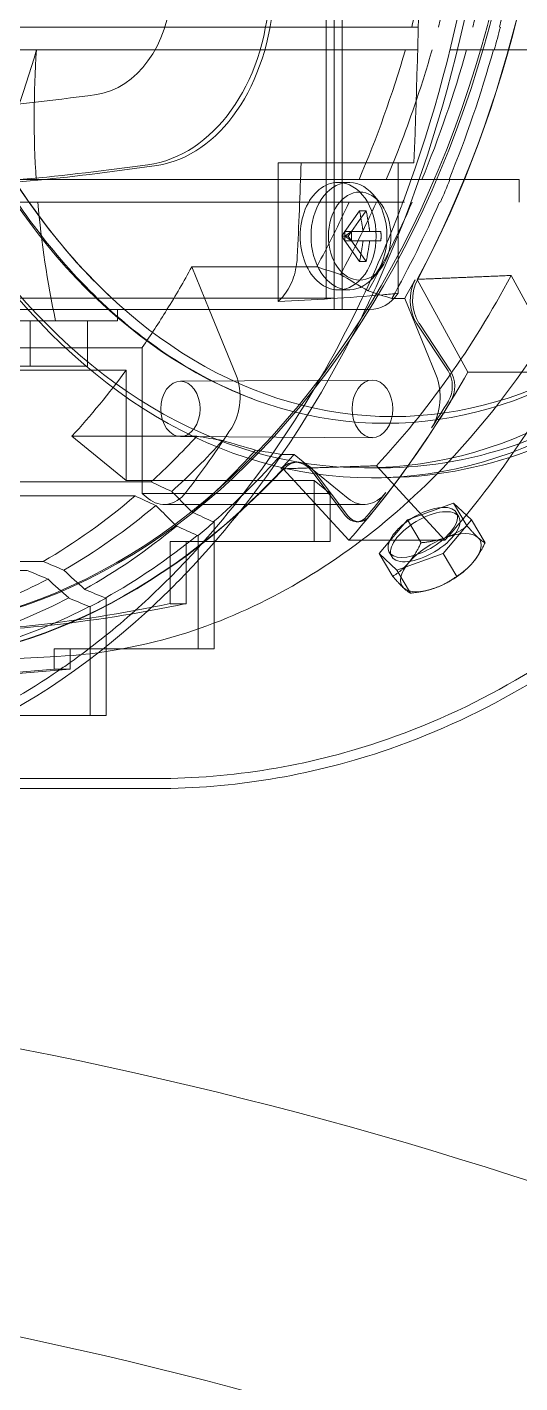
# Model space of a CAD drawing. Header units: millimetres. Extents: x -6314 to 11113, y -129 to 3675.
# Drawn here: x -2288.7 to -2279.99, y 2185.56 to 2209.55 of the extents above; entities that cross this region are included whole.
import ezdxf

# ---------------------------------------------------------------- set-up
doc = ezdxf.new("R2010")
doc.units = ezdxf.units.MM
doc.layers.add('Equipment', color=123, linetype='Continuous')

# ---------------------------------------------------------------- blocks, each defined once
blk = doc.blocks.new('A$C161d446f')
at = {"layer": 'Equipment', "linetype": 'Continuous', "lineweight": 0, "extrusion": (0, 1, 0)}
for p, q in [((-72.86, 548.861), (-72.86, 527.061)), ((-72.718, 527.261), (-72.718, 548.661)), ((-72.577, 527.261), (-72.577, 548.661)), ((-74.207, 532.061), (-66.374, 532.061)), ((-74.767, 531.661), (-76.81, 531.661)), ((-66.374, 531.661), (-74.196, 531.661)), ((-74.129, 529.661), (-72.137, 529.661)), ((-73.85, 529.661), (-73.85, 527.349)), ((-71.729, 529.661), (-72.137, 529.661)), ((-71.729, 527.206), (-71.729, 529.661)), ((-75.992, 529.361), (-74.081, 529.361)), ((-75.992, 529.361), (-75.992, 528.961)), ((-74.081, 529.361), (-73.85, 529.361)), ((-73.85, 529.361), (-65.527, 529.361)), ((-72.789, 529.311), (-72.981, 529.311)), ((-73.85, 528.961), (-73.962, 528.961)), ((-65.527, 528.961), (-73.85, 528.961)), ((-73.52, 528.965), (-73.406, 529.096)), ((-73.287, 528.81), (-73.192, 528.677)), ((-73.192, 528.677), (-73.028, 528.444)), ((-73.169, 528.81), (-72.91, 528.444)), ((-73.23, 528.444), (-73.347, 528.444)), ((-73.028, 528.444), (-72.91, 528.361)), ((-73.028, 528.444), (-72.969, 528.361)), ((-73.028, 528.278), (-73.028, 528.444)), ((-72.91, 528.444), (-72.852, 528.361)), ((-73.347, 528.278), (-73.23, 528.278)), ((-73.028, 528.278), (-73.192, 528.045)), ((-73.169, 527.912), (-72.91, 528.278)), ((-72.91, 528.361), (-73.028, 528.278)), ((-72.969, 528.361), (-73.028, 528.278)), ((-72.91, 528.361), (-72.969, 528.361)), ((-72.852, 528.361), (-72.91, 528.361)), ((-72.91, 528.278), (-72.852, 528.361)), ((-73.192, 528.045), (-73.287, 527.912)), ((-76.777, 525.951), (-75.847, 527.665)), ((-73.52, 527.757), (-73.406, 527.625)), ((-70.202, 527.817), (-72.41, 527.817)), ((-70.202, 527.817), (-70.511, 527.061)), ((-75.08, 525.951), (-74.188, 527.596)), ((-74.515, 525.911), (-73.966, 527.257)), ((-73.737, 527.257), (-73.966, 527.257)), ((-72.789, 527.411), (-72.981, 527.411)), ((-72.718, 527.261), (-72.718, 527.061)), ((-57.586, 527.261), (-72.718, 527.261)), ((-73.352, 527.061), (-58.061, 527.061)), ((-70.511, 527.061), (-70.98, 525.911)), ((-68.89, 526.861), (-68.89, 527.061)), ((-74.219, 526.819), (-74.774, 525.976)), ((-74.176, 526.819), (-74.732, 525.976)), ((-68.89, 526.861), (-67.132, 526.861)), ((-68.359, 526.061), (-68.359, 526.861)), ((-67.341, 526.861), (-67.341, 526.061)), ((-68.359, 526.387), (-69.324, 526.387)), ((-69.324, 523.806), (-69.324, 526.387)), ((-65.011, 526.387), (-68.359, 526.387)), ((-69.042, 525.99), (-64.728, 525.99)), ((-69.042, 525.99), (-69.042, 524.037)), ((-68.359, 526.061), (-67.341, 526.061)), ((-67.341, 526.061), (-66.047, 526.061)), ((-76.777, 525.951), (-75.08, 525.951)), ((-70, 525.794), (-73.394, 525.813)), ((-70, 524.814), (-73.394, 524.794)), ((-70.291, 524.82), (-68.082, 524.82)), ((-69.042, 524.037), (-68.082, 524.82)), ((-72.014, 524.497), (-72.966, 523.719)), ((-72.077, 524.36), (-72.034, 524.36)), ((-72.014, 524.497), (-71.785, 524.497)), ((-73.465, 524.296), (-74.677, 522.981)), ((-73.256, 524.261), (-73.556, 524.261)), ((-73.38, 524.085), (-73.556, 524.085)), ((-71.817, 524.243), (-72.98, 522.981)), ((-72.962, 523.413), (-72.366, 524.199)), ((-72.92, 523.413), (-72.324, 524.199)), ((-72.365, 524.037), (-72.648, 523.806)), ((-69.042, 524.037), (-72.365, 524.037)), ((-72.365, 522.957), (-72.365, 524.037)), ((-42.862, 524.012), (-69.482, 524.012)), ((-75.146, 523.338), (-74.83, 523.635)), ((-74.83, 523.635), (-75.071, 523.23)), ((-74.83, 523.635), (-74.015, 523.338)), ((-73.249, 523.612), (-70.963, 523.612)), ((-72.648, 523.806), (-69.324, 523.806)), ((-72.648, 522.957), (-72.648, 523.806)), ((-70.963, 523.612), (-69.713, 523.612)), ((-69.43, 523.719), (-69.324, 523.806)), ((-69.199, 523.762), (-42.579, 523.762)), ((-74.923, 523.393), (-74.878, 523.47)), ((-75.386, 522.934), (-75.146, 523.338)), ((-74.645, 522.744), (-75.146, 523.338)), ((-74.015, 523.338), (-74.255, 522.934)), ((-74.015, 523.338), (-73.514, 522.744)), ((-73.155, 523.306), (-73.112, 523.306)), ((-70.581, 523.303), (-70.597, 523.303)), ((-70.597, 521.057), (-70.597, 523.303)), ((-72.98, 522.981), (-74.677, 522.981)), ((-70.414, 522.957), (-72.648, 522.957)), ((-70.102, 522.957), (-70.414, 522.957)), ((-70.314, 523.065), (-70.298, 523.065)), ((-70.314, 521.057), (-70.314, 523.065)), ((-70.102, 521.856), (-70.102, 522.957)), ((-69.819, 522.957), (-70.102, 522.957)), ((-69.819, 522.957), (-69.819, 521.856)), ((-74.645, 522.744), (-74.885, 522.339)), ((-73.829, 522.447), (-74.645, 522.744)), ((-73.514, 522.744), (-73.829, 522.447)), ((-73.514, 522.744), (-73.754, 522.339)), ((-73.737, 522.689), (-73.691, 522.766)), ((-75.089, 522.496), (-75.092, 522.5)), ((-73.829, 522.447), (-74.07, 522.043)), ((-58.506, 522.603), (-67.573, 522.603)), ((-67.29, 522.445), (-40.67, 522.445)), ((-74.445, 522.114), (-74.443, 522.114)), ((-68.672, 521.956), (-68.688, 521.956)), ((-68.688, 519.877), (-68.688, 521.956)), ((-69.819, 521.856), (-70.102, 521.856)), ((-68.405, 521.804), (-68.389, 521.804)), ((-68.405, 519.877), (-68.405, 521.804)), ((-68.381, 521.057), (-70.597, 521.057)), ((-68.052, 521.057), (-68.381, 521.057)), ((-68.052, 520.695), (-68.052, 521.057)), ((-67.769, 521.057), (-68.052, 521.057)), ((-67.769, 521.057), (-67.769, 520.695)), ((-67.818, 520.922), (-64.912, 520.778)), ((-67.769, 520.695), (-68.052, 520.695)), ((-66.503, 519.877), (-68.688, 519.877)), ((-61.942, 518.761), (-69.579, 518.761)), ((-61.942, 518.585), (-69.579, 518.585))]:
    blk.add_line(p, q, dxfattribs=at)
at = {"layer": 'Equipment', "linetype": 'Continuous', "lineweight": 0}
blk.add_arc((-52.372, 438.599), 76.817, 94.47153, 141.6682, dxfattribs=at)
at = {"layer": 'Equipment', "linetype": 'Continuous', "lineweight": 0, "extrusion": (0, 0, -1)}
blk.add_arc((52.372, 438.599), 71.817, 60.64099, 84.29973, dxfattribs=at)
for centre, major_axis, ratio, start_param, end_param in [((-64.488, 537.961), (0, -16.6), 0.707107, -5.497787, 0.785398), ((-64.488, 537.961), (0, 17.2), 0.707107, -2.217989, -0.923603), ((-64.217, 537.961), (0, 17.2), 0.707107, -1.92093, -1.793564), ((-63.853, 537.961), (0, 17.057), 0.707107, -1.923982, -1.795457), ((-63.482, 537.961), (0, 16.743), 0.707107, -1.930927, -1.799759), ((-68.371, 532.858), (0, -2), 0.737277, 0.102087, 1.494331), ((-63.118, 537.961), (0, 16.6), 0.707107, -1.934161, -1.901503), ((-69.344, 532.858), (0, -3.263), 0.707782, 0.103983, 1.494476), ((-64.217, 537.961), (0, 17.2), 0.707107, -2.094395, -1.945803), ((-63.853, 537.961), (0, 17.057), 0.707107, -2.099225, -1.949094), ((-63.482, 537.961), (0, 16.743), 0.707107, -2.015772, -1.956583), ((-63.118, 537.961), (0, 16.6), 0.707107, -2.115392, -1.960072), ((-76.183, 530.461), (0, -12.4), 0.707107, -1.667667, -1.481914), ((-61.849, 619.206), (0, -88.8), 0.737277, 0.064036, 0.102087), ((-63.482, 537.961), (0, 16.743), 0.707107, -2.110245, -2.015772), ((37.449, 537.961), (0, 155.199), 0.707107, -1.635043, -1.624302), ((-62.966, 619.206), (0, 90.08), 0.707782, -3.103967, -3.03761), ((-72.981, 528.361), (0, 0.95), 0.707107, -0.685308, 3.826901), ((-64.217, 537.961), (0, 17.2), 0.707107, -2.242462, -2.121463), ((-63.853, 537.961), (0, 17.057), 0.707107, -2.239167, -2.126601), ((-72.981, 528.361), (0, 0.95), 0.707107, -1.570796, -0.685308), ((-63.482, 537.961), (0, 16.743), 0.707107, -2.231666, -2.13833), ((-63.118, 537.961), (0, 16.6), 0.707107, -2.228172, -2.143812), ((-76.183, 530.461), (0, -12.4), 0.707107, -1.449476, -1.276175), ((-72.981, 528.361), (0, 0.95), 0.707107, -2.456285, -1.570796), ((-112.659, 857.898), (-287.323, -351.897), 0.612372, -1.038425, -1.037048), ((113.542, 1663.403), (-865.699, -1060.26), 0.612372, -0.754598, -0.754206), ((-60.91, 537.961), (0, 16.6), 0.707107, -2.287133, -2.228172), ((-74.529, 527.228), (0, -0.6), 0.707107, -2.217989, -0.820305), ((-74.487, 527.228), (0, -0.6), 0.707107, -2.217989, -0.820305), ((-64.445, 537.961), (0, 17.2), 0.707107, -2.242462, -2.217989), ((-73.352, 528.061), (0, -1), 0.708867, -0.00004, 0.778123), ((132.243, 1774.476), (-950.353, -1163.94), 0.612372, -0.753379, -0.753022), ((-60.91, 537.961), (0, 16.6), 0.707107, -2.342294, -2.287133), ((-60.91, 537.961), (0, 16.6), 0.707107, -2.484217, -2.376268), ((-74.568, 525.704), (0, 0.4), 0.707107, -2.280984, -0.820305), ((-74.026, 525.511), (0, 0.8), 0.707107, -2.313962, -1.047198), ((-73.395, 525.304), (0, -0.509), 0.707107, -2.356194, 3.926991), ((-70.001, 525.304), (0, 0.49), 0.707107, -5.497787, 0.785398), ((-64.488, 537.961), (0, 19.2), 0.707107, -2.431405, -2.280984), ((-63.118, 537.961), (0, 16.6), 0.707107, -2.568577, -2.484217), ((-63.853, 537.961), (0, 17.057), 0.707107, -2.585788, -2.473222), ((-63.482, 537.961), (0, 16.743), 0.707107, -2.574059, -2.480723), ((-72.077, 523.76), (0, 0.6), 0.707107, -0.750492, 0.647193), ((-72.034, 523.76), (0, 0.6), 0.707107, -0.750492, 0.647193), ((-64.445, 537.961), (0, 17.2), 0.707107, -2.4944, -2.469927), ((-64.217, 537.961), (0, 17.2), 0.707107, -2.590926, -2.469927), ((-64.488, 537.961), (0, -17.2), 0.707107, -0.647193, 0.647193), ((-184.335, 1016.76), (0, -518.829), 0.707107, -0.318417, -0.317373), ((-73.249, 524.412), (0, -0.8), 0.707107, -0.523599, 0.743166), ((-63.482, 537.961), (0, -16.743), 0.707107, 0.385786, 0.539448), ((-63.118, 537.961), (0, -16.6), 0.707107, 0.389275, 0.544596), ((-73.155, 523.706), (0, -0.4), 0.707107, -0.750492, 0.710188), ((-197.205, 1074.25), (0, -579.318), 0.707107, -0.315192, -0.314258), ((-63.853, 537.961), (0, -17.057), 0.707107, 0.378298, 0.528429), ((-64.217, 537.961), (0, -17.2), 0.707107, 0.375007, 0.523599), ((-243.095, 904.962), (0, -455.716), 0.707107, -0.574677, -0.573305), ((-346.076, 1838.19), (0, -1373.279), 0.707107, -0.290889, -0.290498), ((-63.482, 537.961), (0, -16.743), 0.707107, 0.228962, 0.360131), ((-372.792, 1966.815), (0, -1507.513), 0.707107, -0.289674, -0.289317), ((-63.853, 537.961), (0, -17.057), 0.707107, 0.224661, 0.353186), ((-65.011, 570.527), (0, -49.2), 0.707107, 0, 0.146869), ((-64.217, 537.961), (0, -17.2), 0.707107, 0.222768, 0.350134), ((-50.303, 932.276), (0, -412.345), 0.707107, 0.014328, 0.060909)]:
    blk.add_ellipse(centre, major_axis=major_axis, ratio=ratio, start_param=start_param, end_param=end_param, dxfattribs=at)
at = {"layer": 'Equipment', "linetype": 'Continuous', "lineweight": 0}
for centre, major_axis, ratio, start_param, end_param in [((-64.445, 537.961), (0, 16.6), 0.707107, -3.926991, 2.356194), ((-73.38, 537.961), (0, 13.876), 0.707107, -3.141592653589998, 3.141592653589588), ((-73.256, 537.961), (0, 13.7), 0.707107, -3.141592653589998, 3.141592653589588), ((-73.751, 537.961), (0, 12.794), 0.707107, -3.141592653589998, 3.141592653589588), ((-73.626, 537.961), (0, 12.913), 0.707107, -3.141592653589998, 3.141592653589588), ((-64.488, 537.961), (0, -17.193), 0.707107, -2.217868, -0.923725), ((-61.942, 537.961), (0, -19.376), 0.707107, -2.08818, -1.053413), ((-61.942, 537.961), (0, -19.2), 0.707107, -2.054319, -1.087274), ((35.327, 537.961), (0, -155.017), 0.707107, -1.624364, -1.517228), ((-69.181, 532.858), (0, -3.252), 0.737277, -1.494331, -0.102087), ((-64.233, 537.961), (0, -17.2), 0.707107, -1.220663, -1.195789), ((-56.596, 537.961), (0, -16.6), 0.707107, -1.181521, -1.026201), ((-62.659, 619.206), (0, -90.052), 0.737277, -0.102087, -0.035489), ((-64.233, 537.961), (0, -17.2), 0.707107, -1.047198, -1.020129), ((-73.17, 528.361), (0, 0.78), 0.707107, -4.712389, 1.570796), ((-72.789, 528.361), (0, 0.95), 0.707107, 0, 1.570796), ((-72.789, 528.361), (0, -0.95), 0.707107, 0, 3.141593), ((-61.942, 537.961), (0, -19.2), 0.707107, -1.087274, -1.082921), ((-61.942, 537.961), (0, -19.2), 0.707107, -1.082921, -1.069756), ((-61.942, 537.961), (0, -19.2), 0.707107, -1.069756, -0.967077), ((-61.942, 537.961), (0, -19.376), 0.707107, -1.053413, -0.973327), ((-72.789, 528.361), (0, -0.95), 0.707107, -1.570796, 0), ((-66.185, 537.961), (0, -17.109), 0.707107, -0.925077, -0.645719), ((-61.942, 537.961), (0, -19.376), 0.707107, -0.973327, -0.63799), ((-61.942, 537.961), (0, -19.2), 0.707107, -0.967077, -0.644804), ((-66.185, 537.961), (0, -19.2), 0.707107, -0.894992, -0.675804), ((-64.488, 537.961), (0, -19.2), 0.707107, -0.894992, -0.675804), ((-74.525, 525.704), (0, -0.4), 0.707107, -2.321288, -0.860609), ((-70.49, 525.511), (0, -0.8), 0.707107, -2.094395, -0.82763), ((-64.445, 537.961), (0, -19.2), 0.707107, -0.860609, -0.82763), ((-60.91, 537.961), (0, -19.2), 0.707107, -0.82763, -0.743166), ((455.041, 1180.451), (1267.253, 517.354), 0.353553, -2.13731, -2.136917), ((506.937, 1244.579), (1391.174, 567.944), 0.353553, -2.138494, -2.138137), ((-11.892, 715.392), (420.598, 171.708), 0.353553, -1.854468, -1.853091), ((-64.488, 537.961), (0, -17.193), 0.707107, -0.647071, 0.647071), ((-64.445, 537.961), (0, -19.2), 0.707107, -0.743166, -0.710188), ((-69.713, 524.412), (0, -0.8), 0.707107, -0.743166, 0.523599), ((-199.018, 1090.706), (0, -595.929), 0.707107, 0.312264, 0.313171), ((-74.33, 523.041), (0.593, -0.352), 0.454519, -5.366079703765969, 0.9171056034136171), ((-74.284, 523.118), (-0.593, 0.352), 0.454519, -0.720527, 0.917106), ((-74.284, 523.118), (-0.593, 0.352), 0.454519, -1.633603, -0.720527), ((-74.284, 523.118), (-0.593, 0.352), 0.454519, -1.859009, -1.633603), ((-73.112, 523.706), (0, -0.4), 0.707107, -0.710188, 0.750492), ((-74.284, 523.118), (0.593, -0.352), 0.454519, -2.224487, 0.551628), ((-74.284, 523.118), (-0.593, 0.352), 0.454519, -2.224487, -1.859009), ((-74.284, 523.118), (-0.593, 0.352), 0.454519, -2.589965, -2.224487), ((-64.233, 537.961), (0, -17.2), 0.707107, -0.550667, -0.523599), ((-213.155, 1154.742), (0, -663.199), 0.707107, 0.30955, 0.310364), ((-74.603, 522.582), (-0.688, 0.408), 0.454519, -2.224487, 0.917106), ((-74.603, 522.582), (0.688, -0.408), 0.454519, -2.224487, 0.917106), ((-61.942, 537.961), (0, -19.2), 0.707107, -0.644804, -0.557955), ((-61.942, 537.961), (0, -19.376), 0.707107, -0.63799, -0.577104), ((-390.777, 2066.254), (0, -1610.166), 0.707107, 0.287755, 0.288088), ((-270.134, 968.933), (0, 530.55), 0.707107, -2.572661, -2.571486), ((-64.233, 537.961), (0, -17.2), 0.707107, -0.375007, -0.350134), ((-421.299, 2214.359), (0, -1764.605), 0.707107, 0.286748, 0.287052), ((-64.728, 570.527), (0, -49.2), 0.707107, -0.146869, 0), ((-61.942, 537.961), (0, -19.376), 0.707107, -0.577104, 0), ((-61.942, 537.961), (0, -19.2), 0.707107, -0.557955, -0.466765), ((-61.942, 537.961), (0, -19.2), 0.707107, -0.466765, -0.450788), ((-61.942, 537.961), (0, -19.2), 0.707107, -0.450788, -0.314536), ((-50.02, 932.276), (0, -412.345), 0.707107, -0.060909, 0)]:
    blk.add_ellipse(centre, major_axis=major_axis, ratio=ratio, start_param=start_param, end_param=end_param, dxfattribs=at)
for points, knots in [([(-69.579, 557.337), (-71.096, 557.337), (-72.609, 557.052), (-75.503, 555.963), (-76.871, 555.137), (-79.434, 552.99), (-80.589, 551.621), (-82.584, 548.442), (-83.381, 546.598), (-84.501, 542.666), (-84.807, 540.57), (-84.892, 536.357), (-84.669, 534.24), (-83.693, 530.176), (-82.942, 528.228), (-80.933, 524.73), (-79.686, 523.167), (-76.83, 520.73), (-75.262, 519.805), (-72.278, 518.81), (-70.93, 518.585), (-69.579, 518.585)], [6.283185, 6.283185, 6.283185, 6.283185, 6.543146, 6.543146, 6.817787, 6.817787, 7.128144, 7.128144, 7.471014, 7.471014, 7.825515, 7.825515, 8.181232, 8.181232, 8.536233, 8.536233, 8.881794, 8.881794, 9.193279, 9.193279, 9.424778, 9.424778, 9.424778, 9.424778]), ([(-69.579, 557.161), (-71.079, 557.161), (-72.576, 556.878), (-75.44, 555.797), (-76.793, 554.976), (-79.329, 552.844), (-80.472, 551.484), (-82.443, 548.328), (-83.23, 546.499), (-84.333, 542.6), (-84.634, 540.524), (-84.714, 536.351), (-84.492, 534.254), (-83.525, 530.231), (-82.782, 528.304), (-80.796, 524.843), (-79.564, 523.297), (-76.743, 520.885), (-75.194, 519.969), (-72.246, 518.984), (-70.913, 518.761), (-69.579, 518.761)], [6.283185, 6.283185, 6.283185, 6.283185, 6.54406, 6.54406, 6.819613, 6.819613, 7.130575, 7.130575, 7.473185, 7.473185, 7.82684, 7.82684, 8.181601, 8.181601, 8.535703, 8.535703, 8.880788, 8.880788, 9.192748, 9.192748, 9.424778, 9.424778, 9.424778, 9.424778]), ([(-67.818, 555), (-69.104, 554.936), (-70.38, 554.585), (-72.798, 553.346), (-73.937, 552.451), (-75.967, 550.203), (-76.854, 548.843), (-78.279, 545.799), (-78.816, 544.114), (-79.485, 540.594), (-79.616, 538.758), (-79.461, 535.122), (-79.174, 533.322), (-78.21, 529.936), (-77.532, 528.352), (-75.85, 525.561), (-74.847, 524.354), (-72.616, 522.451), (-71.39, 521.752), (-69.36, 521.101), (-68.59, 520.96), (-67.818, 520.922)], [0.034928, 0.034928, 0.034928, 0.034928, 0.347733, 0.347733, 0.66459, 0.66459, 0.985797, 0.985797, 1.308403, 1.308403, 1.631119, 1.631119, 1.953805, 1.953805, 2.276531, 2.276531, 2.598867, 2.598867, 2.918778, 2.918778, 3.106665, 3.106665, 3.106665, 3.106665]), ([(-73.556, 551.837), (-74.603, 551.837), (-75.65, 551.606), (-77.645, 550.71), (-78.592, 550.038), (-80.3, 548.31), (-81.058, 547.245), (-82.297, 544.835), (-82.776, 543.488), (-83.406, 540.651), (-83.556, 539.163), (-83.513, 536.195), (-83.319, 534.716), (-82.607, 531.916), (-82.088, 530.594), (-80.77, 528.243), (-79.972, 527.214), (-78.178, 525.565), (-77.184, 524.941), (-75.298, 524.244), (-74.427, 524.085), (-73.556, 524.085)], [6.283185, 6.283185, 6.283185, 6.283185, 6.590696, 6.590696, 6.903916, 6.903916, 7.225245, 7.225245, 7.54972, 7.54972, 7.874569, 7.874569, 8.199359, 8.199359, 8.524213, 8.524213, 8.848512, 8.848512, 9.168984, 9.168984, 9.424778, 9.424778, 9.424778, 9.424778]), ([(-73.556, 551.661), (-74.589, 551.661), (-75.623, 551.431), (-77.59, 550.536), (-78.523, 549.867), (-80.201, 548.149), (-80.944, 547.095), (-82.156, 544.711), (-82.624, 543.38), (-83.237, 540.579), (-83.382, 539.11), (-83.334, 536.183), (-83.141, 534.725), (-82.437, 531.965), (-81.925, 530.664), (-80.63, 528.352), (-79.847, 527.34), (-78.088, 525.719), (-77.114, 525.106), (-75.267, 524.418), (-74.411, 524.261), (-73.556, 524.261)], [6.283185, 6.283185, 6.283185, 6.283185, 6.59424, 6.59424, 6.909531, 6.909531, 7.230578, 7.230578, 7.553741, 7.553741, 7.877136, 7.877136, 8.200485, 8.200485, 8.523885, 8.523885, 8.846917, 8.846917, 9.167318, 9.167318, 9.424778, 9.424778, 9.424778, 9.424778]), ([(-71.269, 525.486), (-70.335, 525.839), (-69.434, 526.412), (-67.818, 527.935), (-67.099, 528.875), (-65.906, 531.03), (-65.431, 532.243), (-64.771, 534.821), (-64.586, 536.186), (-64.526, 538.931), (-64.651, 540.311), (-65.197, 542.943), (-65.618, 544.195), (-66.711, 546.444), (-67.383, 547.44), (-68.906, 549.084), (-69.757, 549.729), (-70.855, 550.268), (-71.061, 550.357), (-71.269, 550.436)], [3.40275, 3.40275, 3.40275, 3.40275, 3.729082, 3.729082, 4.04828, 4.04828, 4.365013, 4.365013, 4.681479, 4.681479, 4.998021, 4.998021, 5.314503, 5.314503, 5.631097, 5.631097, 5.949468, 5.949468, 6.022028, 6.022028, 6.022028, 6.022028]), ([(-68.812, 527.241), (-68.023, 527.968), (-67.309, 528.882), (-66.12, 530.985), (-65.643, 532.17), (-64.973, 534.698), (-64.778, 536.039), (-64.694, 538.743), (-64.803, 540.105), (-65.315, 542.709), (-65.716, 543.95), (-66.764, 546.186), (-67.412, 547.18), (-68.36, 548.243), (-68.583, 548.469), (-68.812, 548.68)], [3.719079, 3.719079, 3.719079, 3.719079, 4.038042, 4.038042, 4.353309, 4.353309, 4.668172, 4.668172, 4.983156, 4.983156, 5.298056, 5.298056, 5.613051, 5.613051, 5.705699, 5.705699, 5.705699, 5.705699]), ([(-71.729, 527.206), (-71.737, 527.214), (-71.746, 527.221), (-71.794, 527.267), (-71.83, 527.31), (-71.892, 527.397), (-71.923, 527.449), (-71.976, 527.561), (-71.998, 527.621), (-72.031, 527.735), (-72.046, 527.8), (-72.061, 527.909), (-72.065, 527.954), (-72.067, 527.997)], [-0.4825175, -0.4825175, -0.4825175, -0.4825175, -0.4628671, -0.4628671, -0.3702093, -0.3702093, -0.2776262, -0.2776262, -0.1850432, -0.1850432, -0.0925216, -0.0925216, -0.0312232, -0.0312232, -0.0312232, -0.0312232]), ([(-73.85, 527.349), (-73.76, 527.34), (-73.67, 527.331), (-72.973, 527.27), (-72.353, 527.233), (-71.729, 527.206)], [-18.981264, -18.981264, -18.981264, -18.981264, -18.800403, -18.800403, -17.581521, -17.581521, -17.581521, -17.581521])]:
    blk.add_open_spline(points, degree=3, knots=knots, dxfattribs=at)
for points, weights in [([(-73.287, 528.81), (-73.338, 528.519), (-73.347, 528.444)], [1.59916508576, 3.40693299066, 4.30682294372]), ([(-73.169, 528.81), (-73.23, 528.813), (-73.287, 528.81)], [1.26729726607, 1.28009815511, 1.26729726607]), ([(-73.23, 528.444), (-73.22, 528.519), (-73.169, 528.81)], [4.30682294372, 3.40693299066, 1.59916508577]), ([(-73.545, 528.444), (-73.55, 528.361), (-73.545, 528.278)], [2.86219067938, 2.8911014853, 2.86219067938]), ([(-73.347, 528.444), (-73.39, 528.444), (-73.545, 528.444)], [4.30682294372, 3.40693299066, 1.59916508577]), ([(-72.91, 528.444), (-73.167, 528.444), (-73.23, 528.444)], [1.59916508576, 3.40693299066, 4.30682294372]), ([(-72.91, 528.278), (-72.91, 528.361), (-72.91, 528.444)], [2.86219067938, 2.8911014853, 2.86219067938]), ([(-73.545, 528.278), (-73.39, 528.278), (-73.347, 528.278)], [1.59916508576, 3.40693299066, 4.30682294372]), ([(-73.347, 528.278), (-73.338, 528.203), (-73.287, 527.912)], [4.30682294372, 3.40693299066, 1.59916508577]), ([(-73.169, 527.912), (-73.22, 528.203), (-73.23, 528.278)], [1.59916508576, 3.40693299066, 4.30682294372]), ([(-73.23, 528.278), (-73.167, 528.278), (-72.91, 528.278)], [4.30682294372, 3.40693299066, 1.59916508577]), ([(-73.287, 527.912), (-73.23, 527.909), (-73.169, 527.912)], [1.26729726607, 1.28009815511, 1.26729726607]), ([(-74.188, 527.596), (-75.02, 527.63), (-75.847, 527.665)], [1, 1.0000032165, 1]), ([(-73.465, 524.296), (-72.643, 524.27), (-71.817, 524.243)], [1, 1.0000032165, 1]), ([(-69.846, 523.843), (-70.029, 523.659), (-70.217, 523.471)], [1.02942576353, 1.02324696695, 1.01698195124]), ([(-69.934, 523.23), (-69.746, 523.415), (-69.563, 523.596)], [1.01724669965, 1.02360891819, 1.02989021266]), ([(-75.071, 523.23), (-75.289, 522.98), (-75.386, 522.934)], [1, 1.15455095302, 1]), ([(-74.255, 522.934), (-74.723, 522.98), (-75.071, 523.23)], [1, 1.15455095302, 1]), ([(-75.386, 522.934), (-75.285, 522.72), (-75.168, 522.582)], [1, 1.0380269746, 1]), ([(-74.037, 522.582), (-74.153, 522.72), (-74.255, 522.934)], [1, 1.0380269746, 1]), ([(-75.168, 522.582), (-75.132, 522.539), (-75.092, 522.5)], [1, 1.01155476097, 1.01608753281]), ([(-75.092, 522.5), (-75.003, 522.413), (-74.885, 522.339)], [1.01608753281, 1.02647221363, 1]), ([(-73.754, 522.339), (-73.921, 522.444), (-74.037, 522.582)], [1, 1.0380269746, 1]), ([(-74.885, 522.339), (-74.67, 522.184), (-74.443, 522.114)], [1, 1.09071601765, 1.07493776015]), ([(-74.07, 522.043), (-73.972, 522.089), (-73.754, 522.339)], [1, 1.15455095302, 1]), ([(-74.443, 522.114), (-74.28, 522.063), (-74.07, 522.043)], [1.07493776015, 1.06383493538, 1])]:
    blk.add_rational_spline(points, weights, degree=2, dxfattribs=at)

msp = doc.modelspace()

# ---------------------------------------------------------------- block references
at = {"xscale": -1}
msp.add_blockref('A$C161d446f', (-2355.993, 1677.491), dxfattribs=at)

doc.saveas('drawing.dxf')
